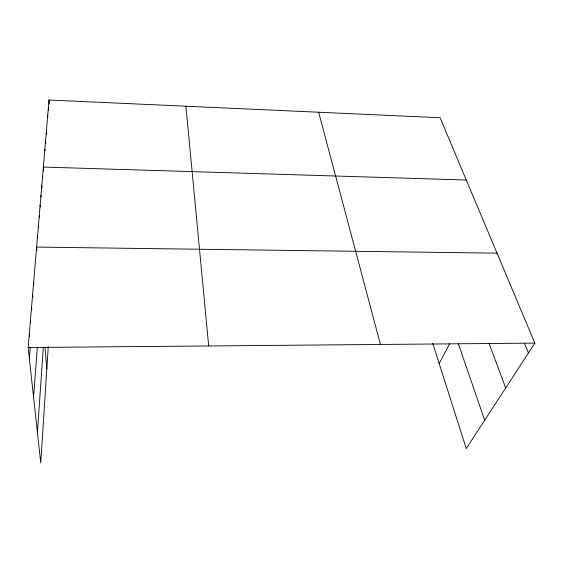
<?xml version="1.0" encoding="UTF-8"?>
<svg xmlns="http://www.w3.org/2000/svg" width="563" height="563" viewBox="0 0 563 563"><rect width="100%" height="100%" fill="white"/><g stroke="black" fill="none" stroke-linecap="round" stroke-linejoin="round"><path stroke-width="0.84" d="M48.249 346.745L40.761 462.99L28.15 347.526L49.009 100.01L440.097 117.737L534.85 343.12L466.255 448.57L432.729 343.31M37.425 432.426L43.316 347.322M33.569 397.14L37.32 347.287M29.353 358.525L30.268 347.413M439.203 363.642L449.647 343.69M28.15 347.526L534.85 343.12M497.03 253.153L36.616 247.087L36.891 250.352M466.284 180.019L43.358 167.063L43.64 171.173M524.449 343.275L528.432 352.987M489.05 343.479L505.701 387.935M458.352 343.719L484.68 420.251M318.644 112.234L380.447 344.465M29.311 333.768L29.579 336.329M30.437 320.389L30.698 322.958M31.535 307.356L31.788 309.946M185.91 106.217L208.69 345.956M32.605 294.674L32.851 297.271M33.646 282.316L33.886 284.927M44.998 347.188L46.82 368.899M37.531 236.249L37.665 237.882M38.418 225.664L38.551 227.304M39.29 215.326L39.48 217.79M40.142 205.228L40.269 206.867M40.972 195.361L41.092 197.001M41.789 185.713L41.965 188.183M42.584 176.282L42.697 177.929M44.864 149.216L44.97 150.856M45.589 140.574L45.8 143.861M46.307 132.115L46.455 134.585M47.686 115.732L47.785 117.371M48.355 107.786L48.495 110.242M49.009 100.01L49.241 104.092"/></g></svg>
